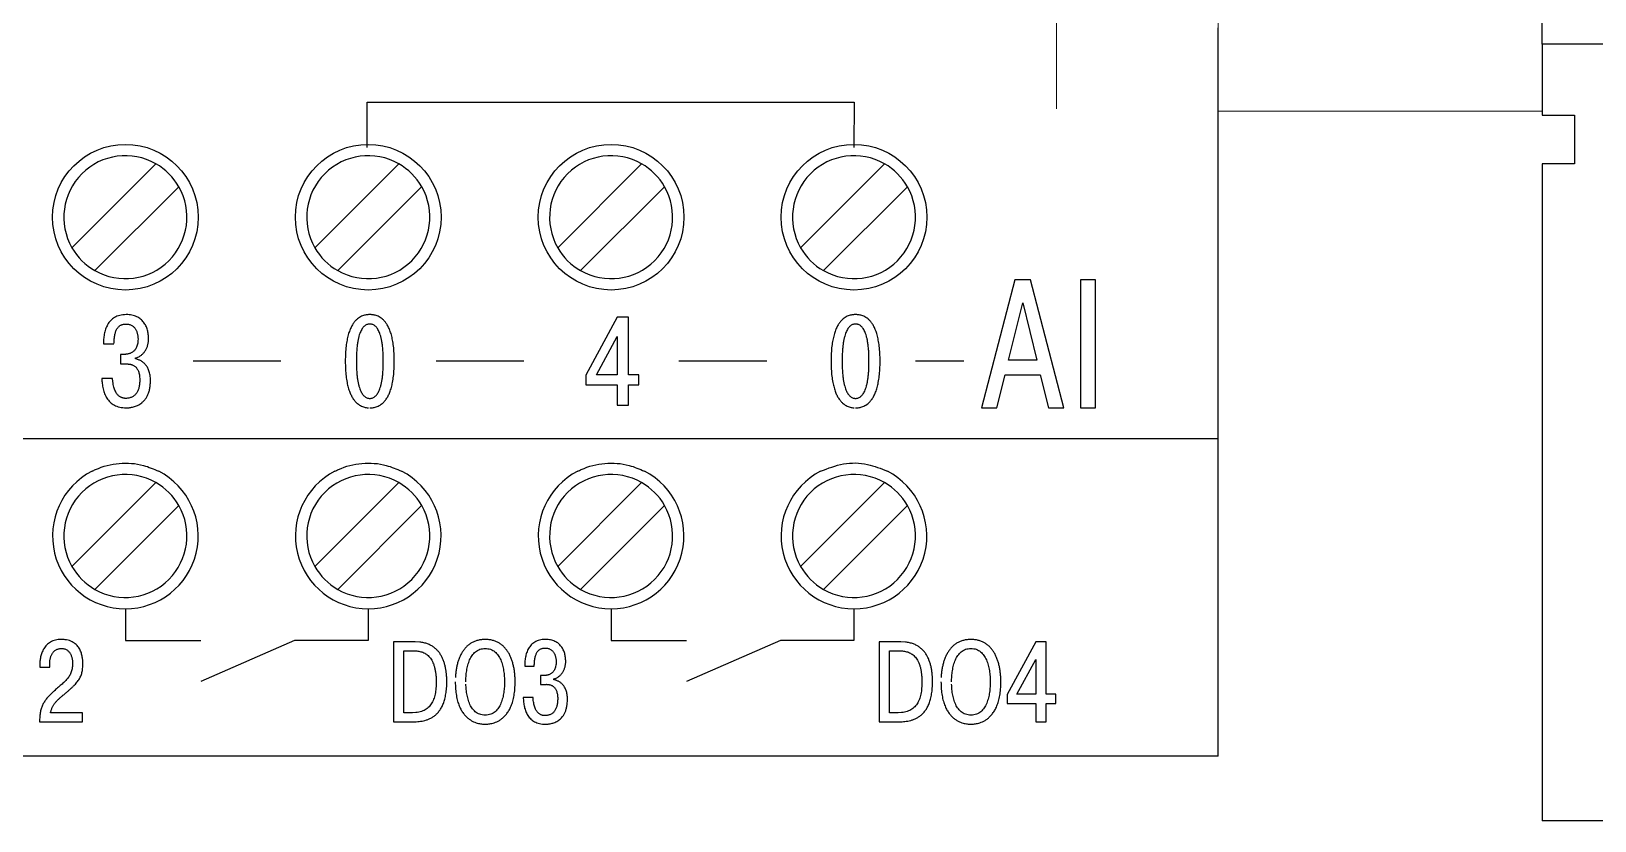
# Model space of a CAD drawing. Header units: millimetres. Extents: x 3520 to 8864, y 403 to 1747.
# Drawn here: x 5614.07 to 5619.86, y 867.26 to 870.19 of the extents above; entities that cross this region are included whole.
import ezdxf

# ---------------------------------------------------------------- set-up
doc = ezdxf.new("R2010")
doc.units = ezdxf.units.MM
doc.layers.add('main', color=5, linetype='Continuous', lineweight=50)
doc.layers.add('Стерка', color=7, linetype='Continuous', lineweight=15)

msp = doc.modelspace()

# ---------------------------------------------------------------- linework, layer by layer
for p, q in [((5618.4679, 867.5036, 1518.358), (5618.4679, 870.2036, 1518.358)), ((5615.3143, 869.7596, 1518.358), (5615.3144, 869.9276, 1518.358)), ((5615.3144, 869.9276, 1518.358), (5617.1183, 869.9276, 1518.358)), ((5617.1183, 869.9276, 1518.358), (5617.1179, 869.7596, 1518.358)), ((5614.531, 869.6995, 1518.358), (5614.2199, 869.3884, 1518.358)), ((5615.431, 869.6995, 1518.358), (5615.1199, 869.3884, 1518.358)), ((5616.331, 869.6995, 1518.358), (5616.0199, 869.3884, 1518.358)), ((5617.231, 869.6995, 1518.358), (5616.9199, 869.3884, 1518.358)), ((5614.3048, 869.3036, 1518.358), (5614.6158, 869.6147, 1518.358)), ((5615.2048, 869.3036, 1518.358), (5615.5158, 869.6147, 1518.358)), ((5616.1048, 869.3036, 1518.358), (5616.4158, 869.6147, 1518.358)), ((5617.0048, 869.3036, 1518.358), (5617.3158, 869.6147, 1518.358)), ((5617.7141, 869.269, 1518.358), (5617.5902, 868.7948, 1518.358)), ((5617.772, 869.269, 1518.358), (5617.7141, 869.269, 1518.358)), ((5617.8957, 868.7948, 1518.358), (5617.772, 869.269, 1518.358)), ((5618.0127, 869.269, 1518.358), (5617.9579, 869.269, 1518.358)), ((5617.9579, 869.269, 1518.358), (5617.9579, 868.7948, 1518.358)), ((5618.0127, 868.7948, 1518.358), (5618.0127, 869.269, 1518.358)), ((5617.6907, 868.9709, 1518.358), (5617.743, 869.1836, 1518.358)), ((5617.743, 869.1836, 1518.358), (5617.7954, 868.9709, 1518.358)), ((5616.2405, 869.1306, 1518.358), (5616.1236, 868.9163, 1518.358)), ((5616.2819, 869.1306, 1518.358), (5616.2405, 869.1306, 1518.358)), ((5616.2819, 868.9168, 1518.358), (5616.2819, 869.1306, 1518.358)), ((5614.3367, 869.0401, 1518.358), (5614.3366, 869.0314, 1518.358)), ((5614.3366, 869.0314, 1518.358), (5614.3757, 869.0314, 1518.358)), ((5616.1632, 868.9168, 1518.358), (5616.2405, 869.0593, 1518.358)), ((5616.2405, 869.0593, 1518.358), (5616.2405, 868.9168, 1518.358)), ((5614.4004, 868.9927, 1518.358), (5614.4004, 868.9573, 1518.358)), ((5614.4102, 868.9927, 1518.358), (5614.4004, 868.9927, 1518.358)), ((5614.4004, 868.9573, 1518.358), (5614.4237, 868.9573, 1518.358)), ((5614.4128, 868.9928, 1518.358), (5614.4102, 868.9927, 1518.358)), ((5614.4558, 868.976, 1518.358), (5614.4558, 868.9797, 1518.358)), ((5614.4602, 868.975, 1518.358), (5614.4558, 868.976, 1518.358)), ((5614.6693, 868.9694, 1518.358), (5614.9944, 868.9694, 1518.358)), ((5615.5693, 868.9694, 1518.358), (5615.8944, 868.9694, 1518.358)), ((5616.4693, 868.9694, 1518.358), (5616.7944, 868.9694, 1518.358)), ((5617.3453, 868.9694, 1518.358), (5617.5253, 868.9694, 1518.358)), ((5617.7954, 868.9709, 1518.358), (5617.6907, 868.9709, 1518.358)), ((5614.3706, 868.9038, 1518.358), (5614.3306, 868.9038, 1518.358)), ((5614.3716, 868.8918, 1518.358), (5614.3706, 868.9038, 1518.358)), ((5616.1236, 868.9163, 1518.358), (5616.1236, 868.8796, 1518.358)), ((5616.2405, 868.9168, 1518.358), (5616.1632, 868.9168, 1518.358)), ((5616.321, 868.9168, 1518.358), (5616.2819, 868.9168, 1518.358)), ((5616.321, 868.8796, 1518.358), (5616.321, 868.9168, 1518.358)), ((5617.6475, 868.7948, 1518.358), (5617.6783, 868.9174, 1518.358)), ((5617.6783, 868.9174, 1518.358), (5617.8077, 868.9174, 1518.358)), ((5617.8077, 868.9174, 1518.358), (5617.8385, 868.7948, 1518.358)), ((5616.1236, 868.8796, 1518.358), (5616.2405, 868.8796, 1518.358)), ((5616.2405, 868.8796, 1518.358), (5616.2405, 868.8046, 1518.358)), ((5616.2819, 868.8796, 1518.358), (5616.321, 868.8796, 1518.358)), ((5616.2819, 868.8046, 1518.358), (5616.2819, 868.8796, 1518.358)), ((5616.2405, 868.8046, 1518.358), (5616.2819, 868.8046, 1518.358)), ((5617.5902, 868.7948, 1518.358), (5617.6475, 868.7948, 1518.358)), ((5617.8385, 868.7948, 1518.358), (5617.8957, 868.7948, 1518.358)), ((5617.9579, 868.7948, 1518.358), (5618.0127, 868.7948, 1518.358)), ((5618.4679, 868.6796, 1518.358), (5607.9679, 868.6796, 1518.358)), ((5614.531, 868.5175, 1518.358), (5614.2199, 868.2064, 1518.358)), ((5615.431, 868.5175, 1518.358), (5615.1199, 868.2064, 1518.358)), ((5616.331, 868.5175, 1518.358), (5616.0199, 868.2064, 1518.358)), ((5617.231, 868.5175, 1518.358), (5616.9199, 868.2064, 1518.358)), ((5614.3048, 868.1216, 1518.358), (5614.6158, 868.4327, 1518.358)), ((5615.2048, 868.1216, 1518.358), (5615.5158, 868.4327, 1518.358)), ((5616.1048, 868.1216, 1518.358), (5616.4158, 868.4327, 1518.358)), ((5617.0048, 868.1216, 1518.358), (5617.3158, 868.4327, 1518.358)), ((5614.4179, 868.0472, 1518.358), (5614.4179, 867.9322, 1518.358)), ((5615.3179, 868.0472, 1518.358), (5615.3179, 867.9322, 1518.358)), ((5616.2179, 868.0472, 1518.358), (5616.2179, 867.9322, 1518.358)), ((5617.1179, 868.0472, 1518.358), (5617.1179, 867.9322, 1518.358)), ((5614.4179, 867.9322, 1518.358), (5614.6972, 867.9322, 1518.358)), ((5615.0452, 867.9322, 1518.358), (5614.6972, 867.7799, 1518.358)), ((5615.3179, 867.9322, 1518.358), (5615.0452, 867.9322, 1518.358)), ((5615.4117, 867.9269, 1518.358), (5615.4117, 867.6306, 1518.358)), ((5615.4917, 867.9269, 1518.358), (5615.4117, 867.9269, 1518.358)), ((5615.5088, 867.926, 1518.358), (5615.4917, 867.9269, 1518.358)), ((5616.2179, 867.9322, 1518.358), (5616.4972, 867.9322, 1518.358)), ((5616.8452, 867.9322, 1518.358), (5616.4972, 867.7799, 1518.358)), ((5617.1179, 867.9322, 1518.358), (5616.8452, 867.9322, 1518.358)), ((5617.2917, 867.9269, 1518.358), (5617.2117, 867.9269, 1518.358)), ((5617.2117, 867.9269, 1518.358), (5617.2117, 867.6306, 1518.358)), ((5617.3088, 867.926, 1518.358), (5617.2917, 867.9269, 1518.358)), ((5617.7921, 867.9269, 1518.358), (5617.6858, 867.7322, 1518.358)), ((5617.8298, 867.9269, 1518.358), (5617.7921, 867.9269, 1518.358)), ((5617.8298, 867.7326, 1518.358), (5617.8298, 867.9269, 1518.358)), ((5614.1008, 867.8482, 1518.358), (5614.1006, 867.8414, 1518.358)), ((5614.1375, 867.8325, 1518.358), (5614.1375, 867.8452, 1518.358)), ((5615.4494, 867.664, 1518.358), (5615.4494, 867.8935, 1518.358)), ((5615.4494, 867.8935, 1518.358), (5615.4905, 867.8935, 1518.358)), ((5615.8978, 867.8447, 1518.358), (5615.8977, 867.8367, 1518.358)), ((5617.2494, 867.664, 1518.358), (5617.2494, 867.8935, 1518.358)), ((5617.2494, 867.8935, 1518.358), (5617.2905, 867.8935, 1518.358)), ((5617.7218, 867.7326, 1518.358), (5617.7921, 867.8621, 1518.358)), ((5617.7921, 867.8621, 1518.358), (5617.7921, 867.7326, 1518.358)), ((5614.1006, 867.8414, 1518.358), (5614.1006, 867.8325, 1518.358)), ((5614.1006, 867.8325, 1518.358), (5614.1375, 867.8325, 1518.358)), ((5615.8977, 867.8367, 1518.358), (5615.9332, 867.8367, 1518.358)), ((5615.9557, 867.8016, 1518.358), (5615.9557, 867.7694, 1518.358)), ((5615.9646, 867.8016, 1518.358), (5615.9557, 867.8016, 1518.358)), ((5615.9669, 867.8016, 1518.358), (5615.9646, 867.8016, 1518.358)), ((5616.006, 867.7863, 1518.358), (5616.006, 867.7897, 1518.358)), ((5616.01, 867.7855, 1518.358), (5616.006, 867.7863, 1518.358)), ((5615.9557, 867.7694, 1518.358), (5615.9768, 867.7694, 1518.358)), ((5617.6858, 867.7322, 1518.358), (5617.6858, 867.6987, 1518.358)), ((5617.7921, 867.7326, 1518.358), (5617.7218, 867.7326, 1518.358)), ((5617.8653, 867.7326, 1518.358), (5617.8298, 867.7326, 1518.358)), ((5617.8653, 867.6987, 1518.358), (5617.8653, 867.7326, 1518.358)), ((5615.9286, 867.7207, 1518.358), (5615.8922, 867.7207, 1518.358)), ((5615.9295, 867.7099, 1518.358), (5615.9286, 867.7207, 1518.358)), ((5617.6858, 867.6987, 1518.358), (5617.7921, 867.6987, 1518.358)), ((5617.7921, 867.6987, 1518.358), (5617.7921, 867.6306, 1518.358)), ((5617.8298, 867.6987, 1518.358), (5617.8653, 867.6987, 1518.358)), ((5617.8298, 867.6306, 1518.358), (5617.8298, 867.6987, 1518.358)), ((5614.1001, 867.6408, 1518.358), (5614.0998, 867.6306, 1518.358)), ((5614.0998, 867.6306, 1518.358), (5614.2594, 867.6306, 1518.358)), ((5614.2594, 867.664, 1518.358), (5614.1404, 867.664, 1518.358)), ((5614.2594, 867.6306, 1518.358), (5614.2594, 867.664, 1518.358)), ((5615.4117, 867.6306, 1518.358), (5615.4807, 867.6306, 1518.358)), ((5615.4816, 867.664, 1518.358), (5615.4494, 867.664, 1518.358)), ((5615.494, 867.6646, 1518.358), (5615.4816, 867.664, 1518.358)), ((5617.2117, 867.6306, 1518.358), (5617.2807, 867.6306, 1518.358)), ((5617.2816, 867.664, 1518.358), (5617.2494, 867.664, 1518.358)), ((5617.294, 867.6646, 1518.358), (5617.2816, 867.664, 1518.358)), ((5617.7921, 867.6306, 1518.358), (5617.8298, 867.6306, 1518.358)), ((5618.4679, 867.5036, 1518.358), (5605.8679, 867.5036, 1518.358))]:
    msp.add_line(p, q)
for centre in [(5614.4179, 869.5016, 1518.358), (5615.3179, 869.5016, 1518.358), (5616.2179, 869.5016, 1518.358), (5617.1179, 869.5016, 1518.358)]:
    msp.add_circle(centre, 0.27)
for centre, radius, start, end in [((5614.4179, 869.5016, 1518.358), 0.228, 60.25752, 209.74248), ((5614.4179, 869.5016, 1518.358), 0.228, 29.74248, 60.25752), ((5615.3179, 869.5016, 1518.358), 0.228, 60.25752, 209.74248), ((5615.3179, 869.5016, 1518.358), 0.228, 29.74248, 60.25752), ((5616.2179, 869.5016, 1518.358), 0.228, 60.25752, 209.74248), ((5616.2179, 869.5016, 1518.358), 0.228, 29.74248, 60.25752), ((5617.1179, 869.5016, 1518.358), 0.228, 60.25752, 209.74248), ((5617.1179, 869.5016, 1518.358), 0.228, 29.74248, 60.25752), ((5614.4179, 869.5016, 1518.358), 0.228, 240.25752, 29.74248), ((5615.3179, 869.5016, 1518.358), 0.228, 240.25752, 29.74248), ((5616.2179, 869.5016, 1518.358), 0.228, 240.25752, 29.74248), ((5617.1179, 869.5016, 1518.358), 0.228, 240.25752, 29.74248), ((5614.4179, 869.5016, 1518.358), 0.228, 209.74248, 240.25752), ((5615.3179, 869.5016, 1518.358), 0.228, 209.74248, 240.25752), ((5616.2179, 869.5016, 1518.358), 0.228, 209.74248, 240.25752), ((5617.1179, 869.5016, 1518.358), 0.228, 209.74248, 240.25752), ((5614.4179, 868.3196, 1518.358), 0.27, 117.26604, 62.73396), ((5614.4179, 868.3196, 1518.358), 0.228, 60.25752, 209.74248), ((5615.3179, 868.3196, 1518.358), 0.27, 117.26604, 62.73396), ((5615.3179, 868.3196, 1518.358), 0.228, 60.25752, 209.74248), ((5616.2179, 868.3196, 1518.358), 0.27, 117.26604, 62.73396), ((5616.2179, 868.3196, 1518.358), 0.228, 60.25752, 209.74248), ((5617.1179, 868.3196, 1518.358), 0.27, 117.26604, 62.73396), ((5617.1179, 868.3196, 1518.358), 0.228, 60.25752, 209.74248), ((5614.4179, 868.3196, 1518.358), 0.228, 29.74248, 60.25752), ((5615.3179, 868.3196, 1518.358), 0.228, 29.74248, 60.25752), ((5616.2179, 868.3196, 1518.358), 0.228, 29.74248, 60.25752), ((5617.1179, 868.3196, 1518.358), 0.228, 29.74248, 60.25752), ((5614.4179, 868.3196, 1518.358), 0.228, 240.25752, 29.74248), ((5615.3179, 868.3196, 1518.358), 0.228, 240.25752, 29.74248), ((5616.2179, 868.3196, 1518.358), 0.228, 240.25752, 29.74248), ((5617.1179, 868.3196, 1518.358), 0.228, 240.25752, 29.74248), ((5614.4179, 868.3196, 1518.358), 0.228, 209.74248, 240.25752), ((5615.3179, 868.3196, 1518.358), 0.228, 209.74248, 240.25752), ((5616.2179, 868.3196, 1518.358), 0.228, 209.74248, 240.25752), ((5617.1179, 868.3196, 1518.358), 0.228, 209.74248, 240.25752)]:
    msp.add_arc(centre, radius, start, end)
for points in [[(5614.4558, 868.9797, 1518.358), (5614.4618, 868.9817, 1518.358), (5614.4673, 868.9842, 1518.358), (5614.4724, 868.9871, 1518.358), (5614.4771, 868.9904, 1518.358), (5614.4814, 868.9942, 1518.358), (5614.4854, 868.9982, 1518.358), (5614.4889, 869.0026, 1518.358), (5614.4921, 869.0073, 1518.358), (5614.4948, 869.0122, 1518.358), (5614.4972, 869.0174, 1518.358), (5614.4993, 869.0227, 1518.358), (5614.5009, 869.0282, 1518.358), (5614.5022, 869.0338, 1518.358), (5614.5031, 869.0394, 1518.358), (5614.5036, 869.0452, 1518.358), (5614.5038, 869.0509, 1518.358), (5614.5036, 869.0591, 1518.358), (5614.5028, 869.0672, 1518.358), (5614.5015, 869.0753, 1518.358), (5614.4996, 869.0832, 1518.358), (5614.4971, 869.0909, 1518.358), (5614.4939, 869.0983, 1518.358), (5614.4901, 869.1053, 1518.358), (5614.4856, 869.1119, 1518.358), (5614.4804, 869.118, 1518.358), (5614.4744, 869.1235, 1518.358), (5614.4676, 869.1283, 1518.358), (5614.46, 869.1325, 1518.358), (5614.4516, 869.1358, 1518.358), (5614.4423, 869.1383, 1518.358), (5614.4321, 869.1398, 1518.358), (5614.4209, 869.1403, 1518.358), (5614.4083, 869.1396, 1518.358), (5614.397, 869.1375, 1518.358), (5614.3868, 869.1342, 1518.358), (5614.3778, 869.1297, 1518.358), (5614.3699, 869.1243, 1518.358), (5614.363, 869.1179, 1518.358), (5614.3571, 869.1108, 1518.358), (5614.3521, 869.103, 1518.358), (5614.3479, 869.0947, 1518.358), (5614.3444, 869.0859, 1518.358), (5614.3417, 869.0769, 1518.358), (5614.3397, 869.0677, 1518.358), (5614.3382, 869.0584, 1518.358), (5614.3372, 869.0492, 1518.358), (5614.3367, 869.0401, 1518.358)], [(5615.3237, 868.7947, 1518.358), (5615.3284, 868.7948, 1518.358), (5615.334, 868.7953, 1518.358), (5615.3404, 868.7963, 1518.358), (5615.3473, 868.7981, 1518.358), (5615.3547, 868.801, 1518.358), (5615.3623, 868.8051, 1518.358), (5615.3699, 868.8107, 1518.358), (5615.3775, 868.8181, 1518.358), (5615.3848, 868.8274, 1518.358), (5615.3917, 868.839, 1518.358), (5615.398, 868.853, 1518.358), (5615.4035, 868.8696, 1518.358), (5615.408, 868.8892, 1518.358), (5615.4115, 868.9119, 1518.358), (5615.4137, 868.9379, 1518.358), (5615.4145, 868.9676, 1518.358), (5615.4137, 868.9972, 1518.358), (5615.4115, 869.0233, 1518.358), (5615.408, 869.046, 1518.358), (5615.4035, 869.0655, 1518.358), (5615.398, 869.0822, 1518.358), (5615.3917, 869.0961, 1518.358), (5615.3848, 869.1077, 1518.358), (5615.3775, 869.117, 1518.358), (5615.3699, 869.1244, 1518.358), (5615.3623, 869.13, 1518.358), (5615.3547, 869.1342, 1518.358), (5615.3473, 869.137, 1518.358), (5615.3404, 869.1388, 1518.358), (5615.334, 869.1398, 1518.358), (5615.3284, 869.1403, 1518.358), (5615.3237, 869.1403, 1518.358), (5615.319, 869.1403, 1518.358), (5615.3134, 869.1398, 1518.358), (5615.307, 869.1388, 1518.358), (5615.3001, 869.137, 1518.358), (5615.2928, 869.1342, 1518.358), (5615.2852, 869.13, 1518.358), (5615.2775, 869.1244, 1518.358), (5615.2699, 869.117, 1518.358), (5615.2626, 869.1077, 1518.358), (5615.2557, 869.0961, 1518.358), (5615.2495, 869.0822, 1518.358), (5615.2439, 869.0655, 1518.358), (5615.2394, 869.046, 1518.358), (5615.2359, 869.0233, 1518.358), (5615.2337, 868.9972, 1518.358), (5615.2329, 868.9676, 1518.358), (5615.2337, 868.9379, 1518.358), (5615.2359, 868.9119, 1518.358), (5615.2394, 868.8892, 1518.358), (5615.2439, 868.8696, 1518.358), (5615.2495, 868.853, 1518.358), (5615.2557, 868.839, 1518.358), (5615.2626, 868.8274, 1518.358), (5615.2699, 868.8181, 1518.358), (5615.2775, 868.8107, 1518.358), (5615.2852, 868.8051, 1518.358), (5615.2928, 868.801, 1518.358), (5615.3001, 868.7981, 1518.358), (5615.307, 868.7963, 1518.358), (5615.3134, 868.7953, 1518.358), (5615.319, 868.7948, 1518.358)], [(5617.1237, 868.7947, 1518.358), (5617.1284, 868.7948, 1518.358), (5617.134, 868.7953, 1518.358), (5617.1404, 868.7963, 1518.358), (5617.1473, 868.7981, 1518.358), (5617.1547, 868.801, 1518.358), (5617.1623, 868.8051, 1518.358), (5617.1699, 868.8107, 1518.358), (5617.1775, 868.8181, 1518.358), (5617.1848, 868.8274, 1518.358), (5617.1917, 868.839, 1518.358), (5617.198, 868.853, 1518.358), (5617.2035, 868.8696, 1518.358), (5617.208, 868.8892, 1518.358), (5617.2115, 868.9119, 1518.358), (5617.2137, 868.9379, 1518.358), (5617.2145, 868.9676, 1518.358), (5617.2137, 868.9972, 1518.358), (5617.2115, 869.0233, 1518.358), (5617.208, 869.046, 1518.358), (5617.2035, 869.0655, 1518.358), (5617.198, 869.0822, 1518.358), (5617.1917, 869.0961, 1518.358), (5617.1848, 869.1077, 1518.358), (5617.1775, 869.117, 1518.358), (5617.1699, 869.1244, 1518.358), (5617.1623, 869.13, 1518.358), (5617.1547, 869.1342, 1518.358), (5617.1473, 869.137, 1518.358), (5617.1404, 869.1388, 1518.358), (5617.134, 869.1398, 1518.358), (5617.1284, 869.1403, 1518.358), (5617.1237, 869.1403, 1518.358), (5617.119, 869.1403, 1518.358), (5617.1134, 869.1398, 1518.358), (5617.107, 869.1388, 1518.358), (5617.1001, 869.137, 1518.358), (5617.0928, 869.1342, 1518.358), (5617.0852, 869.13, 1518.358), (5617.0775, 869.1244, 1518.358), (5617.0699, 869.117, 1518.358), (5617.0626, 869.1077, 1518.358), (5617.0557, 869.0961, 1518.358), (5617.0495, 869.0822, 1518.358), (5617.0439, 869.0655, 1518.358), (5617.0394, 869.046, 1518.358), (5617.0359, 869.0233, 1518.358), (5617.0337, 868.9972, 1518.358), (5617.0329, 868.9676, 1518.358), (5617.0337, 868.9379, 1518.358), (5617.0359, 868.9119, 1518.358), (5617.0394, 868.8892, 1518.358), (5617.0439, 868.8696, 1518.358), (5617.0495, 868.853, 1518.358), (5617.0557, 868.839, 1518.358), (5617.0626, 868.8274, 1518.358), (5617.0699, 868.8181, 1518.358), (5617.0775, 868.8107, 1518.358), (5617.0852, 868.8051, 1518.358), (5617.0928, 868.801, 1518.358), (5617.1001, 868.7981, 1518.358), (5617.107, 868.7963, 1518.358), (5617.1134, 868.7953, 1518.358), (5617.119, 868.7948, 1518.358)], [(5614.3757, 869.0314, 1518.358), (5614.376, 869.0414, 1518.358), (5614.3767, 869.0506, 1518.358), (5614.3777, 869.059, 1518.358), (5614.3791, 869.0665, 1518.358), (5614.3808, 869.0733, 1518.358), (5614.3828, 869.0794, 1518.358), (5614.3852, 869.0847, 1518.358), (5614.3879, 869.0894, 1518.358), (5614.391, 869.0934, 1518.358), (5614.3943, 869.0967, 1518.358), (5614.3979, 869.0995, 1518.358), (5614.4018, 869.1017, 1518.358), (5614.4059, 869.1034, 1518.358), (5614.4104, 869.1045, 1518.358), (5614.4151, 869.1052, 1518.358), (5614.42, 869.1054, 1518.358), (5614.4263, 869.1051, 1518.358), (5614.4319, 869.104, 1518.358), (5614.4371, 869.1023, 1518.358), (5614.4417, 869.1, 1518.358), (5614.4459, 869.0972, 1518.358), (5614.4495, 869.094, 1518.358), (5614.4527, 869.0903, 1518.358), (5614.4554, 869.0863, 1518.358), (5614.4578, 869.0821, 1518.358), (5614.4598, 869.0776, 1518.358), (5614.4614, 869.0729, 1518.358), (5614.4626, 869.0681, 1518.358), (5614.4636, 869.0633, 1518.358), (5614.4642, 869.0585, 1518.358), (5614.4646, 869.0537, 1518.358), (5614.4647, 869.0491, 1518.358), (5614.4642, 869.0392, 1518.358), (5614.4628, 869.0306, 1518.358), (5614.4607, 869.0231, 1518.358), (5614.4579, 869.0167, 1518.358), (5614.4545, 869.0113, 1518.358), (5614.4507, 869.0067, 1518.358), (5614.4465, 869.003, 1518.358), (5614.442, 868.9999, 1518.358), (5614.4374, 868.9976, 1518.358), (5614.4328, 868.9958, 1518.358), (5614.4282, 868.9946, 1518.358), (5614.4238, 868.9937, 1518.358), (5614.4198, 868.9931, 1518.358), (5614.416, 868.9929, 1518.358), (5614.4128, 868.9928, 1518.358)], [(5615.3237, 868.8297, 1518.358), (5615.3192, 868.8301, 1518.358), (5615.3148, 868.8311, 1518.358), (5615.3103, 868.8329, 1518.358), (5615.3059, 868.8356, 1518.358), (5615.3016, 868.8393, 1518.358), (5615.2975, 868.844, 1518.358), (5615.2936, 868.8499, 1518.358), (5615.2899, 868.8569, 1518.358), (5615.2865, 868.8653, 1518.358), (5615.2834, 868.8751, 1518.358), (5615.2807, 868.8863, 1518.358), (5615.2783, 868.8991, 1518.358), (5615.2765, 868.9135, 1518.358), (5615.2751, 868.9297, 1518.358), (5615.2742, 868.9477, 1518.358), (5615.2739, 868.9676, 1518.358), (5615.2742, 868.9875, 1518.358), (5615.2751, 869.0055, 1518.358), (5615.2765, 869.0216, 1518.358), (5615.2783, 869.0361, 1518.358), (5615.2807, 869.0489, 1518.358), (5615.2834, 869.0601, 1518.358), (5615.2865, 869.0699, 1518.358), (5615.2899, 869.0782, 1518.358), (5615.2936, 869.0853, 1518.358), (5615.2975, 869.0912, 1518.358), (5615.3016, 869.0959, 1518.358), (5615.3059, 869.0995, 1518.358), (5615.3103, 869.1022, 1518.358), (5615.3148, 869.1041, 1518.358), (5615.3192, 869.1051, 1518.358), (5615.3237, 869.1054, 1518.358), (5615.3282, 869.1051, 1518.358), (5615.3327, 869.1041, 1518.358), (5615.3371, 869.1022, 1518.358), (5615.3415, 869.0995, 1518.358), (5615.3458, 869.0959, 1518.358), (5615.3499, 869.0912, 1518.358), (5615.3539, 869.0853, 1518.358), (5615.3575, 869.0782, 1518.358), (5615.3609, 869.0699, 1518.358), (5615.364, 869.0601, 1518.358), (5615.3668, 869.0489, 1518.358), (5615.3691, 869.0361, 1518.358), (5615.371, 869.0216, 1518.358), (5615.3724, 869.0055, 1518.358), (5615.3732, 868.9875, 1518.358), (5615.3735, 868.9676, 1518.358), (5615.3732, 868.9477, 1518.358), (5615.3724, 868.9297, 1518.358), (5615.371, 868.9135, 1518.358), (5615.3691, 868.8991, 1518.358), (5615.3668, 868.8863, 1518.358), (5615.364, 868.8751, 1518.358), (5615.3609, 868.8653, 1518.358), (5615.3575, 868.8569, 1518.358), (5615.3539, 868.8499, 1518.358), (5615.3499, 868.844, 1518.358), (5615.3458, 868.8393, 1518.358), (5615.3415, 868.8356, 1518.358), (5615.3371, 868.8329, 1518.358), (5615.3327, 868.8311, 1518.358), (5615.3282, 868.8301, 1518.358), (5615.3237, 868.8297, 1518.358)], [(5617.1237, 868.8297, 1518.358), (5617.1192, 868.8301, 1518.358), (5617.1148, 868.8311, 1518.358), (5617.1103, 868.8329, 1518.358), (5617.1059, 868.8356, 1518.358), (5617.1016, 868.8393, 1518.358), (5617.0975, 868.844, 1518.358), (5617.0936, 868.8499, 1518.358), (5617.0899, 868.8569, 1518.358), (5617.0865, 868.8653, 1518.358), (5617.0834, 868.8751, 1518.358), (5617.0807, 868.8863, 1518.358), (5617.0783, 868.8991, 1518.358), (5617.0765, 868.9135, 1518.358), (5617.0751, 868.9297, 1518.358), (5617.0742, 868.9477, 1518.358), (5617.0739, 868.9676, 1518.358), (5617.0742, 868.9875, 1518.358), (5617.0751, 869.0055, 1518.358), (5617.0765, 869.0216, 1518.358), (5617.0783, 869.0361, 1518.358), (5617.0807, 869.0489, 1518.358), (5617.0834, 869.0601, 1518.358), (5617.0865, 869.0699, 1518.358), (5617.0899, 869.0782, 1518.358), (5617.0936, 869.0853, 1518.358), (5617.0975, 869.0912, 1518.358), (5617.1016, 869.0959, 1518.358), (5617.1059, 869.0995, 1518.358), (5617.1103, 869.1022, 1518.358), (5617.1148, 869.1041, 1518.358), (5617.1192, 869.1051, 1518.358), (5617.1237, 869.1054, 1518.358), (5617.1282, 869.1051, 1518.358), (5617.1327, 869.1041, 1518.358), (5617.1371, 869.1022, 1518.358), (5617.1415, 869.0995, 1518.358), (5617.1458, 869.0959, 1518.358), (5617.1499, 869.0912, 1518.358), (5617.1539, 869.0853, 1518.358), (5617.1575, 869.0782, 1518.358), (5617.1609, 869.0699, 1518.358), (5617.164, 869.0601, 1518.358), (5617.1668, 869.0489, 1518.358), (5617.1691, 869.0361, 1518.358), (5617.171, 869.0216, 1518.358), (5617.1724, 869.0055, 1518.358), (5617.1732, 868.9875, 1518.358), (5617.1735, 868.9676, 1518.358), (5617.1732, 868.9477, 1518.358), (5617.1724, 868.9297, 1518.358), (5617.171, 868.9135, 1518.358), (5617.1691, 868.8991, 1518.358), (5617.1668, 868.8863, 1518.358), (5617.164, 868.8751, 1518.358), (5617.1609, 868.8653, 1518.358), (5617.1575, 868.8569, 1518.358), (5617.1539, 868.8499, 1518.358), (5617.1499, 868.844, 1518.358), (5617.1458, 868.8393, 1518.358), (5617.1415, 868.8356, 1518.358), (5617.1371, 868.8329, 1518.358), (5617.1327, 868.8311, 1518.358), (5617.1282, 868.8301, 1518.358), (5617.1237, 868.8297, 1518.358)], [(5614.3306, 868.9038, 1518.358), (5614.331, 868.8941, 1518.358), (5614.3319, 868.8844, 1518.358), (5614.3333, 868.8747, 1518.358), (5614.3353, 868.8651, 1518.358), (5614.3378, 868.8558, 1518.358), (5614.341, 868.8468, 1518.358), (5614.3449, 868.8382, 1518.358), (5614.3496, 868.83, 1518.358), (5614.3551, 868.8226, 1518.358), (5614.3615, 868.8157, 1518.358), (5614.3688, 868.8097, 1518.358), (5614.3771, 868.8046, 1518.358), (5614.3865, 868.8004, 1518.358), (5614.397, 868.7973, 1518.358), (5614.4086, 868.7954, 1518.358), (5614.4214, 868.7947, 1518.358), (5614.4246, 868.7948, 1518.358), (5614.4291, 868.795, 1518.358), (5614.4347, 868.7956, 1518.358), (5614.4411, 868.7966, 1518.358), (5614.4481, 868.7983, 1518.358), (5614.4556, 868.8007, 1518.358), (5614.4634, 868.8039, 1518.358), (5614.4711, 868.8082, 1518.358), (5614.4788, 868.8136, 1518.358), (5614.4861, 868.8204, 1518.358), (5614.4928, 868.8285, 1518.358), (5614.4987, 868.8382, 1518.358), (5614.5037, 868.8496, 1518.358), (5614.5075, 868.8629, 1518.358), (5614.5099, 868.8781, 1518.358), (5614.5108, 868.8954, 1518.358), (5614.5104, 868.9058, 1518.358), (5614.5094, 868.9153, 1518.358), (5614.5076, 868.9239, 1518.358), (5614.5053, 868.9318, 1518.358), (5614.5026, 868.9388, 1518.358), (5614.4993, 868.9452, 1518.358), (5614.4957, 868.9508, 1518.358), (5614.4917, 868.9558, 1518.358), (5614.4875, 868.9601, 1518.358), (5614.4831, 868.9639, 1518.358), (5614.4785, 868.9671, 1518.358), (5614.4739, 868.9697, 1518.358), (5614.4692, 868.9719, 1518.358), (5614.4646, 868.9737, 1518.358), (5614.4602, 868.975, 1518.358)], [(5614.4237, 868.9573, 1518.358), (5614.427, 868.9573, 1518.358), (5614.4306, 868.957, 1518.358), (5614.4343, 868.9566, 1518.358), (5614.4382, 868.9558, 1518.358), (5614.4422, 868.9546, 1518.358), (5614.4461, 868.953, 1518.358), (5614.45, 868.9509, 1518.358), (5614.4537, 868.9483, 1518.358), (5614.4573, 868.945, 1518.358), (5614.4606, 868.941, 1518.358), (5614.4636, 868.9362, 1518.358), (5614.4661, 868.9306, 1518.358), (5614.4683, 868.9241, 1518.358), (5614.4699, 868.9167, 1518.358), (5614.4708, 868.9082, 1518.358), (5614.4712, 868.8986, 1518.358), (5614.471, 868.8908, 1518.358), (5614.4704, 868.8834, 1518.358), (5614.4694, 868.8764, 1518.358), (5614.468, 868.8698, 1518.358), (5614.4662, 868.8637, 1518.358), (5614.4639, 868.858, 1518.358), (5614.4613, 868.8529, 1518.358), (5614.4582, 868.8481, 1518.358), (5614.4548, 868.844, 1518.358), (5614.4509, 868.8403, 1518.358), (5614.4466, 868.8371, 1518.358), (5614.4419, 868.8345, 1518.358), (5614.4369, 868.8324, 1518.358), (5614.4313, 868.8309, 1518.358), (5614.4254, 868.83, 1518.358), (5614.419, 868.8297, 1518.358), (5614.4163, 868.8298, 1518.358), (5614.4131, 868.8302, 1518.358), (5614.4097, 868.8308, 1518.358), (5614.4061, 868.8318, 1518.358), (5614.4024, 868.8333, 1518.358), (5614.3986, 868.8354, 1518.358), (5614.3948, 868.838, 1518.358), (5614.391, 868.8414, 1518.358), (5614.3874, 868.8456, 1518.358), (5614.3839, 868.8507, 1518.358), (5614.3807, 868.8567, 1518.358), (5614.3778, 868.8637, 1518.358), (5614.3753, 868.8719, 1518.358), (5614.3732, 868.8812, 1518.358), (5614.3716, 868.8918, 1518.358)], [(5614.1375, 867.8452, 1518.358), (5614.1376, 867.8505, 1518.358), (5614.1381, 867.8558, 1518.358), (5614.1389, 867.861, 1518.358), (5614.1399, 867.8661, 1518.358), (5614.1414, 867.8711, 1518.358), (5614.1431, 867.8758, 1518.358), (5614.1452, 867.8802, 1518.358), (5614.1476, 867.8844, 1518.358), (5614.1504, 867.8883, 1518.358), (5614.1535, 867.8918, 1518.358), (5614.157, 867.8948, 1518.358), (5614.1609, 867.8974, 1518.358), (5614.1651, 867.8995, 1518.358), (5614.1698, 867.9011, 1518.358), (5614.1748, 867.902, 1518.358), (5614.1802, 867.9023, 1518.358), (5614.187, 867.9019, 1518.358), (5614.193, 867.9005, 1518.358), (5614.1983, 867.8984, 1518.358), (5614.2029, 867.8956, 1518.358), (5614.2069, 867.8923, 1518.358), (5614.2103, 867.8884, 1518.358), (5614.2131, 867.8842, 1518.358), (5614.2155, 867.8797, 1518.358), (5614.2174, 867.875, 1518.358), (5614.2189, 867.8703, 1518.358), (5614.2201, 867.8655, 1518.358), (5614.221, 867.8609, 1518.358), (5614.2216, 867.8565, 1518.358), (5614.2219, 867.8524, 1518.358), (5614.2221, 867.8488, 1518.358), (5614.2221, 867.8456, 1518.358), (5614.2218, 867.836, 1518.358), (5614.2206, 867.8272, 1518.358), (5614.2188, 867.8192, 1518.358), (5614.2162, 867.8118, 1518.358), (5614.2131, 867.805, 1518.358), (5614.2093, 867.7986, 1518.358), (5614.205, 867.7926, 1518.358), (5614.2002, 867.7868, 1518.358), (5614.195, 867.7813, 1518.358), (5614.1893, 867.7759, 1518.358), (5614.1832, 867.7704, 1518.358), (5614.1768, 867.7649, 1518.358), (5614.1701, 867.7591, 1518.358), (5614.1631, 867.7531, 1518.358), (5614.1559, 867.7467, 1518.358), (5614.1485, 867.7398, 1518.358), (5614.1426, 867.734, 1518.358), (5614.1371, 867.7284, 1518.358), (5614.1319, 867.7229, 1518.358), (5614.1272, 867.7175, 1518.358), (5614.1228, 867.712, 1518.358), (5614.1189, 867.7064, 1518.358), (5614.1153, 867.7007, 1518.358), (5614.1121, 867.6947, 1518.358), (5614.1093, 867.6884, 1518.358), (5614.1068, 867.6818, 1518.358), (5614.1047, 867.6747, 1518.358), (5614.103, 867.6672, 1518.358), (5614.1017, 867.659, 1518.358), (5614.1007, 867.6503, 1518.358), (5614.1001, 867.6408, 1518.358)], [(5614.1404, 867.664, 1518.358), (5614.1416, 867.6692, 1518.358), (5614.1431, 867.6742, 1518.358), (5614.1449, 867.679, 1518.358), (5614.1469, 867.6835, 1518.358), (5614.1492, 867.6879, 1518.358), (5614.1517, 867.6922, 1518.358), (5614.1544, 867.6963, 1518.358), (5614.1573, 867.7002, 1518.358), (5614.1605, 867.704, 1518.358), (5614.1638, 867.7078, 1518.358), (5614.1672, 867.7114, 1518.358), (5614.1709, 867.715, 1518.358), (5614.1746, 867.7185, 1518.358), (5614.1785, 867.7219, 1518.358), (5614.1825, 867.7254, 1518.358), (5614.1866, 867.7288, 1518.358), (5614.197, 867.7376, 1518.358), (5614.2065, 867.7457, 1518.358), (5614.2151, 867.7533, 1518.358), (5614.2227, 867.7604, 1518.358), (5614.2296, 867.7673, 1518.358), (5614.2356, 867.7738, 1518.358), (5614.2408, 867.7802, 1518.358), (5614.2453, 867.7865, 1518.358), (5614.2492, 867.7928, 1518.358), (5614.2524, 867.7993, 1518.358), (5614.2549, 867.806, 1518.358), (5614.2569, 867.813, 1518.358), (5614.2585, 867.8204, 1518.358), (5614.2595, 867.8283, 1518.358), (5614.2601, 867.8368, 1518.358), (5614.2602, 867.846, 1518.358), (5614.2602, 867.8508, 1518.358), (5614.2599, 867.8565, 1518.358), (5614.2593, 867.8628, 1518.358), (5614.2583, 867.8697, 1518.358), (5614.2568, 867.877, 1518.358), (5614.2548, 867.8845, 1518.358), (5614.252, 867.8921, 1518.358), (5614.2485, 867.8995, 1518.358), (5614.2441, 867.9067, 1518.358), (5614.2388, 867.9134, 1518.358), (5614.2324, 867.9196, 1518.358), (5614.2249, 867.925, 1518.358), (5614.2161, 867.9295, 1518.358), (5614.206, 867.9329, 1518.358), (5614.1945, 867.935, 1518.358), (5614.1815, 867.9358, 1518.358), (5614.1694, 867.9351, 1518.358), (5614.1585, 867.9332, 1518.358), (5614.1487, 867.9301, 1518.358), (5614.1401, 867.9259, 1518.358), (5614.1326, 867.9209, 1518.358), (5614.126, 867.9151, 1518.358), (5614.1203, 867.9086, 1518.358), (5614.1155, 867.9016, 1518.358), (5614.1115, 867.8942, 1518.358), (5614.1083, 867.8865, 1518.358), (5614.1057, 867.8787, 1518.358), (5614.1037, 867.8708, 1518.358), (5614.1023, 867.863, 1518.358), (5614.1013, 867.8554, 1518.358), (5614.1008, 867.8482, 1518.358)], [(5615.4807, 867.6306, 1518.358), (5615.4907, 867.6307, 1518.358), (5615.5011, 867.6313, 1518.358), (5615.5118, 867.6325, 1518.358), (5615.5226, 867.6345, 1518.358), (5615.5334, 867.6374, 1518.358), (5615.544, 867.6414, 1518.358), (5615.5544, 867.6467, 1518.358), (5615.5642, 867.6535, 1518.358), (5615.5735, 867.6618, 1518.358), (5615.582, 867.672, 1518.358), (5615.5897, 867.6841, 1518.358), (5615.5962, 867.6983, 1518.358), (5615.6016, 867.7148, 1518.358), (5615.6056, 867.7337, 1518.358), (5615.6081, 867.7553, 1518.358), (5615.609, 867.7796, 1518.358), (5615.6087, 867.7927, 1518.358), (5615.6079, 867.8059, 1518.358), (5615.6063, 867.819, 1518.358), (5615.6041, 867.8319, 1518.358), (5615.601, 867.8445, 1518.358), (5615.597, 867.8567, 1518.358), (5615.5921, 867.8684, 1518.358), (5615.5861, 867.8793, 1518.358), (5615.579, 867.8894, 1518.358), (5615.5707, 867.8986, 1518.358), (5615.5612, 867.9067, 1518.358), (5615.5502, 867.9136, 1518.358), (5615.5379, 867.9193, 1518.358), (5615.5241, 867.9234, 1518.358), (5615.5088, 867.926, 1518.358)], [(5615.6403, 867.7787, 1518.358), (5615.6414, 867.7516, 1518.358), (5615.6444, 867.7277, 1518.358), (5615.649, 867.707, 1518.358), (5615.6552, 867.6892, 1518.358), (5615.6625, 867.674, 1518.358), (5615.6707, 867.6613, 1518.358), (5615.6797, 867.6508, 1518.358), (5615.6891, 867.6424, 1518.358), (5615.6988, 867.6357, 1518.358), (5615.7083, 867.6307, 1518.358), (5615.7176, 867.627, 1518.358), (5615.7264, 867.6245, 1518.358), (5615.7344, 867.6229, 1518.358), (5615.7414, 867.622, 1518.358), (5615.747, 867.6217, 1518.358), (5615.7512, 867.6216, 1518.358), (5615.7554, 867.6217, 1518.358), (5615.7611, 867.622, 1518.358), (5615.7681, 867.6229, 1518.358), (5615.7761, 867.6245, 1518.358), (5615.7848, 867.627, 1518.358), (5615.7941, 867.6307, 1518.358), (5615.8037, 867.6357, 1518.358), (5615.8133, 867.6424, 1518.358), (5615.8228, 867.6508, 1518.358), (5615.8317, 867.6613, 1518.358), (5615.84, 867.674, 1518.358), (5615.8473, 867.6892, 1518.358), (5615.8534, 867.707, 1518.358), (5615.8581, 867.7277, 1518.358), (5615.8611, 867.7516, 1518.358), (5615.8621, 867.7787, 1518.358), (5615.8618, 867.7943, 1518.358), (5615.8606, 867.8096, 1518.358), (5615.8587, 867.8244, 1518.358), (5615.8559, 867.8386, 1518.358), (5615.8523, 867.8523, 1518.358), (5615.8478, 867.8653, 1518.358), (5615.8425, 867.8774, 1518.358), (5615.8362, 867.8887, 1518.358), (5615.829, 867.899, 1518.358), (5615.8209, 867.9082, 1518.358), (5615.8119, 867.9163, 1518.358), (5615.8018, 867.923, 1518.358), (5615.7907, 867.9285, 1518.358), (5615.7786, 867.9325, 1518.358), (5615.7655, 867.935, 1518.358), (5615.7512, 867.9358, 1518.358), (5615.737, 867.935, 1518.358), (5615.7239, 867.9325, 1518.358), (5615.7118, 867.9285, 1518.358), (5615.7007, 867.923, 1518.358), (5615.6906, 867.9163, 1518.358), (5615.6815, 867.9082, 1518.358), (5615.6734, 867.899, 1518.358), (5615.6663, 867.8887, 1518.358), (5615.66, 867.8774, 1518.358), (5615.6547, 867.8653, 1518.358), (5615.6502, 867.8523, 1518.358), (5615.6466, 867.8386, 1518.358), (5615.6438, 867.8244, 1518.358), (5615.6419, 867.8096, 1518.358), (5615.6407, 867.7943, 1518.358)], [(5615.6797, 867.7787, 1518.358), (5615.6798, 867.7886, 1518.358), (5615.6804, 867.7989, 1518.358), (5615.6813, 867.8093, 1518.358), (5615.6827, 867.8198, 1518.358), (5615.6846, 867.8303, 1518.358), (5615.687, 867.8406, 1518.358), (5615.6901, 867.8505, 1518.358), (5615.6937, 867.8599, 1518.358), (5615.6981, 867.8688, 1518.358), (5615.7031, 867.8769, 1518.358), (5615.7089, 867.8841, 1518.358), (5615.7156, 867.8903, 1518.358), (5615.7231, 867.8954, 1518.358), (5615.7315, 867.8992, 1518.358), (5615.7409, 867.9015, 1518.358), (5615.7512, 867.9023, 1518.358), (5615.7616, 867.9015, 1518.358), (5615.771, 867.8992, 1518.358), (5615.7794, 867.8954, 1518.358), (5615.7869, 867.8903, 1518.358), (5615.7935, 867.8841, 1518.358), (5615.7994, 867.8769, 1518.358), (5615.8044, 867.8688, 1518.358), (5615.8087, 867.8599, 1518.358), (5615.8124, 867.8505, 1518.358), (5615.8154, 867.8406, 1518.358), (5615.8179, 867.8303, 1518.358), (5615.8197, 867.8198, 1518.358), (5615.8211, 867.8093, 1518.358), (5615.8221, 867.7989, 1518.358), (5615.8226, 867.7886, 1518.358), (5615.8228, 867.7787, 1518.358), (5615.8226, 867.7696, 1518.358), (5615.8222, 867.7599, 1518.358), (5615.8214, 867.7499, 1518.358), (5615.8201, 867.7396, 1518.358), (5615.8184, 867.7293, 1518.358), (5615.8161, 867.719, 1518.358), (5615.8132, 867.709, 1518.358), (5615.8097, 867.6993, 1518.358), (5615.8055, 867.6902, 1518.358), (5615.8005, 867.6818, 1518.358), (5615.7947, 867.6743, 1518.358), (5615.788, 867.6678, 1518.358), (5615.7803, 867.6625, 1518.358), (5615.7717, 867.6585, 1518.358), (5615.762, 867.656, 1518.358), (5615.7512, 867.6551, 1518.358), (5615.7404, 867.656, 1518.358), (5615.7308, 867.6585, 1518.358), (5615.7221, 867.6625, 1518.358), (5615.7145, 867.6678, 1518.358), (5615.7078, 867.6743, 1518.358), (5615.702, 867.6818, 1518.358), (5615.697, 867.6902, 1518.358), (5615.6927, 867.6993, 1518.358), (5615.6892, 867.709, 1518.358), (5615.6864, 867.719, 1518.358), (5615.6841, 867.7293, 1518.358), (5615.6823, 867.7396, 1518.358), (5615.6811, 867.7499, 1518.358), (5615.6803, 867.7599, 1518.358), (5615.6798, 867.7696, 1518.358)], [(5616.006, 867.7897, 1518.358), (5616.0114, 867.7916, 1518.358), (5616.0164, 867.7938, 1518.358), (5616.0211, 867.7965, 1518.358), (5616.0254, 867.7995, 1518.358), (5616.0293, 867.8029, 1518.358), (5616.0329, 867.8066, 1518.358), (5616.0361, 867.8106, 1518.358), (5616.039, 867.8148, 1518.358), (5616.0415, 867.8193, 1518.358), (5616.0437, 867.824, 1518.358), (5616.0455, 867.8288, 1518.358), (5616.047, 867.8338, 1518.358), (5616.0482, 867.8389, 1518.358), (5616.049, 867.8441, 1518.358), (5616.0495, 867.8493, 1518.358), (5616.0497, 867.8545, 1518.358), (5616.0494, 867.8619, 1518.358), (5616.0487, 867.8693, 1518.358), (5616.0475, 867.8767, 1518.358), (5616.0458, 867.8838, 1518.358), (5616.0435, 867.8908, 1518.358), (5616.0407, 867.8975, 1518.358), (5616.0372, 867.9039, 1518.358), (5616.0331, 867.9099, 1518.358), (5616.0283, 867.9155, 1518.358), (5616.0229, 867.9205, 1518.358), (5616.0167, 867.9249, 1518.358), (5616.0098, 867.9286, 1518.358), (5616.0022, 867.9317, 1518.358), (5615.9937, 867.9339, 1518.358), (5615.9844, 867.9353, 1518.358), (5615.9743, 867.9358, 1518.358), (5615.9628, 867.9351, 1518.358), (5615.9525, 867.9332, 1518.358), (5615.9433, 867.9302, 1518.358), (5615.9351, 867.9262, 1518.358), (5615.9279, 867.9212, 1518.358), (5615.9217, 867.9154, 1518.358), (5615.9163, 867.9089, 1518.358), (5615.9117, 867.9018, 1518.358), (5615.9079, 867.8943, 1518.358), (5615.9048, 867.8863, 1518.358), (5615.9023, 867.8781, 1518.358), (5615.9004, 867.8697, 1518.358), (5615.8991, 867.8613, 1518.358), (5615.8982, 867.8529, 1518.358), (5615.8978, 867.8447, 1518.358)], [(5615.9332, 867.8367, 1518.358), (5615.9335, 867.8459, 1518.358), (5615.9341, 867.8542, 1518.358), (5615.935, 867.8618, 1518.358), (5615.9363, 867.8687, 1518.358), (5615.9378, 867.8749, 1518.358), (5615.9397, 867.8804, 1518.358), (5615.9419, 867.8852, 1518.358), (5615.9443, 867.8894, 1518.358), (5615.9471, 867.8931, 1518.358), (5615.9501, 867.8961, 1518.358), (5615.9534, 867.8987, 1518.358), (5615.9569, 867.9007, 1518.358), (5615.9607, 867.9022, 1518.358), (5615.9647, 867.9032, 1518.358), (5615.969, 867.9038, 1518.358), (5615.9735, 867.904, 1518.358), (5615.9792, 867.9037, 1518.358), (5615.9843, 867.9027, 1518.358), (5615.989, 867.9012, 1518.358), (5615.9932, 867.8991, 1518.358), (5615.997, 867.8966, 1518.358), (5616.0003, 867.8936, 1518.358), (5616.0032, 867.8903, 1518.358), (5616.0057, 867.8867, 1518.358), (5616.0078, 867.8828, 1518.358), (5616.0096, 867.8787, 1518.358), (5616.0111, 867.8745, 1518.358), (5616.0122, 867.8701, 1518.358), (5616.0131, 867.8657, 1518.358), (5616.0137, 867.8613, 1518.358), (5616.014, 867.857, 1518.358), (5616.0141, 867.8528, 1518.358), (5616.0137, 867.8439, 1518.358), (5616.0124, 867.836, 1518.358), (5616.0105, 867.8292, 1518.358), (5616.0079, 867.8234, 1518.358), (5616.0049, 867.8184, 1518.358), (5616.0014, 867.8143, 1518.358), (5615.9975, 867.8109, 1518.358), (5615.9935, 867.8081, 1518.358), (5615.9893, 867.806, 1518.358), (5615.9851, 867.8044, 1518.358), (5615.981, 867.8033, 1518.358), (5615.977, 867.8025, 1518.358), (5615.9732, 867.802, 1518.358), (5615.9699, 867.8017, 1518.358), (5615.9669, 867.8016, 1518.358)], [(5617.2807, 867.6306, 1518.358), (5617.2907, 867.6307, 1518.358), (5617.3011, 867.6313, 1518.358), (5617.3118, 867.6325, 1518.358), (5617.3226, 867.6345, 1518.358), (5617.3334, 867.6374, 1518.358), (5617.344, 867.6414, 1518.358), (5617.3544, 867.6467, 1518.358), (5617.3642, 867.6535, 1518.358), (5617.3735, 867.6618, 1518.358), (5617.382, 867.672, 1518.358), (5617.3897, 867.6841, 1518.358), (5617.3962, 867.6983, 1518.358), (5617.4016, 867.7148, 1518.358), (5617.4056, 867.7337, 1518.358), (5617.4081, 867.7553, 1518.358), (5617.409, 867.7796, 1518.358), (5617.4087, 867.7927, 1518.358), (5617.4079, 867.8059, 1518.358), (5617.4063, 867.819, 1518.358), (5617.4041, 867.8319, 1518.358), (5617.401, 867.8445, 1518.358), (5617.397, 867.8567, 1518.358), (5617.3921, 867.8684, 1518.358), (5617.3861, 867.8793, 1518.358), (5617.379, 867.8894, 1518.358), (5617.3707, 867.8986, 1518.358), (5617.3612, 867.9067, 1518.358), (5617.3502, 867.9136, 1518.358), (5617.3379, 867.9193, 1518.358), (5617.3241, 867.9234, 1518.358), (5617.3088, 867.926, 1518.358)], [(5617.4403, 867.7787, 1518.358), (5617.4414, 867.7516, 1518.358), (5617.4444, 867.7277, 1518.358), (5617.449, 867.707, 1518.358), (5617.4552, 867.6892, 1518.358), (5617.4625, 867.674, 1518.358), (5617.4707, 867.6613, 1518.358), (5617.4797, 867.6508, 1518.358), (5617.4891, 867.6424, 1518.358), (5617.4988, 867.6357, 1518.358), (5617.5083, 867.6307, 1518.358), (5617.5176, 867.627, 1518.358), (5617.5264, 867.6245, 1518.358), (5617.5344, 867.6229, 1518.358), (5617.5414, 867.622, 1518.358), (5617.547, 867.6217, 1518.358), (5617.5512, 867.6216, 1518.358), (5617.5554, 867.6217, 1518.358), (5617.5611, 867.622, 1518.358), (5617.5681, 867.6229, 1518.358), (5617.5761, 867.6245, 1518.358), (5617.5848, 867.627, 1518.358), (5617.5941, 867.6307, 1518.358), (5617.6037, 867.6357, 1518.358), (5617.6133, 867.6424, 1518.358), (5617.6228, 867.6508, 1518.358), (5617.6317, 867.6613, 1518.358), (5617.64, 867.674, 1518.358), (5617.6473, 867.6892, 1518.358), (5617.6534, 867.707, 1518.358), (5617.6581, 867.7277, 1518.358), (5617.6611, 867.7516, 1518.358), (5617.6621, 867.7787, 1518.358), (5617.6618, 867.7943, 1518.358), (5617.6606, 867.8096, 1518.358), (5617.6587, 867.8244, 1518.358), (5617.6559, 867.8386, 1518.358), (5617.6523, 867.8523, 1518.358), (5617.6478, 867.8653, 1518.358), (5617.6425, 867.8774, 1518.358), (5617.6362, 867.8887, 1518.358), (5617.629, 867.899, 1518.358), (5617.6209, 867.9082, 1518.358), (5617.6119, 867.9163, 1518.358), (5617.6018, 867.923, 1518.358), (5617.5907, 867.9285, 1518.358), (5617.5786, 867.9325, 1518.358), (5617.5655, 867.935, 1518.358), (5617.5512, 867.9358, 1518.358), (5617.537, 867.935, 1518.358), (5617.5239, 867.9325, 1518.358), (5617.5118, 867.9285, 1518.358), (5617.5007, 867.923, 1518.358), (5617.4906, 867.9163, 1518.358), (5617.4815, 867.9082, 1518.358), (5617.4734, 867.899, 1518.358), (5617.4663, 867.8887, 1518.358), (5617.46, 867.8774, 1518.358), (5617.4547, 867.8653, 1518.358), (5617.4502, 867.8523, 1518.358), (5617.4466, 867.8386, 1518.358), (5617.4438, 867.8244, 1518.358), (5617.4419, 867.8096, 1518.358), (5617.4407, 867.7943, 1518.358)], [(5617.4797, 867.7787, 1518.358), (5617.4798, 867.7886, 1518.358), (5617.4804, 867.7989, 1518.358), (5617.4813, 867.8093, 1518.358), (5617.4827, 867.8198, 1518.358), (5617.4846, 867.8303, 1518.358), (5617.487, 867.8406, 1518.358), (5617.4901, 867.8505, 1518.358), (5617.4937, 867.8599, 1518.358), (5617.4981, 867.8688, 1518.358), (5617.5031, 867.8769, 1518.358), (5617.5089, 867.8841, 1518.358), (5617.5156, 867.8903, 1518.358), (5617.5231, 867.8954, 1518.358), (5617.5315, 867.8992, 1518.358), (5617.5409, 867.9015, 1518.358), (5617.5512, 867.9023, 1518.358), (5617.5616, 867.9015, 1518.358), (5617.571, 867.8992, 1518.358), (5617.5794, 867.8954, 1518.358), (5617.5869, 867.8903, 1518.358), (5617.5935, 867.8841, 1518.358), (5617.5994, 867.8769, 1518.358), (5617.6044, 867.8688, 1518.358), (5617.6087, 867.8599, 1518.358), (5617.6124, 867.8505, 1518.358), (5617.6154, 867.8406, 1518.358), (5617.6179, 867.8303, 1518.358), (5617.6197, 867.8198, 1518.358), (5617.6211, 867.8093, 1518.358), (5617.6221, 867.7989, 1518.358), (5617.6226, 867.7886, 1518.358), (5617.6228, 867.7787, 1518.358), (5617.6226, 867.7696, 1518.358), (5617.6222, 867.7599, 1518.358), (5617.6214, 867.7499, 1518.358), (5617.6201, 867.7396, 1518.358), (5617.6184, 867.7293, 1518.358), (5617.6161, 867.719, 1518.358), (5617.6132, 867.709, 1518.358), (5617.6097, 867.6993, 1518.358), (5617.6055, 867.6902, 1518.358), (5617.6005, 867.6818, 1518.358), (5617.5947, 867.6743, 1518.358), (5617.588, 867.6678, 1518.358), (5617.5803, 867.6625, 1518.358), (5617.5717, 867.6585, 1518.358), (5617.562, 867.656, 1518.358), (5617.5512, 867.6551, 1518.358), (5617.5404, 867.656, 1518.358), (5617.5308, 867.6585, 1518.358), (5617.5221, 867.6625, 1518.358), (5617.5145, 867.6678, 1518.358), (5617.5078, 867.6743, 1518.358), (5617.502, 867.6818, 1518.358), (5617.497, 867.6902, 1518.358), (5617.4927, 867.6993, 1518.358), (5617.4892, 867.709, 1518.358), (5617.4864, 867.719, 1518.358), (5617.4841, 867.7293, 1518.358), (5617.4823, 867.7396, 1518.358), (5617.4811, 867.7499, 1518.358), (5617.4803, 867.7599, 1518.358), (5617.4798, 867.7696, 1518.358)], [(5615.4905, 867.8935, 1518.358), (5615.4981, 867.8932, 1518.358), (5615.5057, 867.8922, 1518.358), (5615.513, 867.8905, 1518.358), (5615.5202, 867.8881, 1518.358), (5615.527, 867.8849, 1518.358), (5615.5336, 867.8807, 1518.358), (5615.5397, 867.8757, 1518.358), (5615.5454, 867.8696, 1518.358), (5615.5507, 867.8625, 1518.358), (5615.5554, 867.8543, 1518.358), (5615.5596, 867.845, 1518.358), (5615.563, 867.8344, 1518.358), (5615.5658, 867.8225, 1518.358), (5615.5679, 867.8093, 1518.358), (5615.5692, 867.7948, 1518.358), (5615.5696, 867.7787, 1518.358), (5615.5694, 867.7667, 1518.358), (5615.5687, 867.7551, 1518.358), (5615.5675, 867.7439, 1518.358), (5615.5656, 867.7333, 1518.358), (5615.5632, 867.7232, 1518.358), (5615.5601, 867.7138, 1518.358), (5615.5562, 867.705, 1518.358), (5615.5516, 867.6969, 1518.358), (5615.5462, 867.6896, 1518.358), (5615.54, 867.6831, 1518.358), (5615.5328, 867.6775, 1518.358), (5615.5246, 867.6728, 1518.358), (5615.5155, 867.669, 1518.358), (5615.5053, 867.6663, 1518.358), (5615.494, 867.6646, 1518.358)], [(5617.2905, 867.8935, 1518.358), (5617.2981, 867.8932, 1518.358), (5617.3057, 867.8922, 1518.358), (5617.313, 867.8905, 1518.358), (5617.3202, 867.8881, 1518.358), (5617.327, 867.8849, 1518.358), (5617.3336, 867.8807, 1518.358), (5617.3397, 867.8757, 1518.358), (5617.3454, 867.8696, 1518.358), (5617.3507, 867.8625, 1518.358), (5617.3554, 867.8543, 1518.358), (5617.3596, 867.845, 1518.358), (5617.363, 867.8344, 1518.358), (5617.3658, 867.8225, 1518.358), (5617.3679, 867.8093, 1518.358), (5617.3692, 867.7948, 1518.358), (5617.3696, 867.7787, 1518.358), (5617.3694, 867.7667, 1518.358), (5617.3687, 867.7551, 1518.358), (5617.3675, 867.7439, 1518.358), (5617.3656, 867.7333, 1518.358), (5617.3632, 867.7232, 1518.358), (5617.3601, 867.7138, 1518.358), (5617.3562, 867.705, 1518.358), (5617.3516, 867.6969, 1518.358), (5617.3462, 867.6896, 1518.358), (5617.34, 867.6831, 1518.358), (5617.3328, 867.6775, 1518.358), (5617.3246, 867.6728, 1518.358), (5617.3155, 867.669, 1518.358), (5617.3053, 867.6663, 1518.358), (5617.294, 867.6646, 1518.358)], [(5615.8922, 867.7207, 1518.358), (5615.8926, 867.712, 1518.358), (5615.8934, 867.7031, 1518.358), (5615.8947, 867.6943, 1518.358), (5615.8964, 867.6856, 1518.358), (5615.8988, 867.6771, 1518.358), (5615.9017, 867.6689, 1518.358), (5615.9052, 867.6611, 1518.358), (5615.9095, 867.6537, 1518.358), (5615.9145, 867.6469, 1518.358), (5615.9203, 867.6407, 1518.358), (5615.927, 867.6352, 1518.358), (5615.9345, 867.6305, 1518.358), (5615.943, 867.6268, 1518.358), (5615.9525, 867.624, 1518.358), (5615.9631, 867.6222, 1518.358), (5615.9747, 867.6216, 1518.358), (5615.9777, 867.6217, 1518.358), (5615.9818, 867.6219, 1518.358), (5615.9868, 867.6224, 1518.358), (5615.9926, 867.6233, 1518.358), (5615.999, 867.6248, 1518.358), (5616.0059, 867.627, 1518.358), (5616.0129, 867.63, 1518.358), (5616.02, 867.6338, 1518.358), (5616.0269, 867.6388, 1518.358), (5616.0335, 867.6449, 1518.358), (5616.0397, 867.6523, 1518.358), (5616.045, 867.6611, 1518.358), (5616.0496, 867.6715, 1518.358), (5616.053, 867.6835, 1518.358), (5616.0552, 867.6974, 1518.358), (5616.056, 867.7131, 1518.358), (5616.0557, 867.7226, 1518.358), (5616.0547, 867.7312, 1518.358), (5616.0532, 867.7391, 1518.358), (5616.0511, 867.7462, 1518.358), (5616.0485, 867.7526, 1518.358), (5616.0456, 867.7584, 1518.358), (5616.0423, 867.7635, 1518.358), (5616.0386, 867.768, 1518.358), (5616.0348, 867.772, 1518.358), (5616.0308, 867.7754, 1518.358), (5616.0267, 867.7783, 1518.358), (5616.0224, 867.7807, 1518.358), (5616.0182, 867.7827, 1518.358), (5616.014, 867.7843, 1518.358), (5616.01, 867.7855, 1518.358)], [(5615.9768, 867.7694, 1518.358), (5615.9798, 867.7694, 1518.358), (5615.9831, 867.7691, 1518.358), (5615.9865, 867.7687, 1518.358), (5615.99, 867.768, 1518.358), (5615.9936, 867.767, 1518.358), (5615.9972, 867.7655, 1518.358), (5616.0008, 867.7636, 1518.358), (5616.0041, 867.7612, 1518.358), (5616.0074, 867.7582, 1518.358), (5616.0104, 867.7545, 1518.358), (5616.0131, 867.7502, 1518.358), (5616.0154, 867.7451, 1518.358), (5616.0173, 867.7393, 1518.358), (5616.0188, 867.7325, 1518.358), (5616.0197, 867.7248, 1518.358), (5616.02, 867.7161, 1518.358), (5616.0198, 867.709, 1518.358), (5616.0193, 867.7022, 1518.358), (5616.0184, 867.6959, 1518.358), (5616.0171, 867.6899, 1518.358), (5616.0154, 867.6843, 1518.358), (5616.0134, 867.6791, 1518.358), (5616.011, 867.6744, 1518.358), (5616.0082, 867.6701, 1518.358), (5616.0051, 867.6663, 1518.358), (5616.0016, 867.663, 1518.358), (5615.9977, 867.6601, 1518.358), (5615.9934, 867.6577, 1518.358), (5615.9888, 867.6559, 1518.358), (5615.9838, 867.6545, 1518.358), (5615.9784, 867.6537, 1518.358), (5615.9726, 867.6534, 1518.358), (5615.9701, 867.6535, 1518.358), (5615.9672, 867.6538, 1518.358), (5615.9641, 867.6544, 1518.358), (5615.9609, 867.6553, 1518.358), (5615.9575, 867.6567, 1518.358), (5615.954, 867.6585, 1518.358), (5615.9505, 867.661, 1518.358), (5615.9471, 867.6641, 1518.358), (5615.9438, 867.6679, 1518.358), (5615.9407, 867.6725, 1518.358), (5615.9378, 867.6779, 1518.358), (5615.9351, 867.6843, 1518.358), (5615.9328, 867.6918, 1518.358), (5615.9309, 867.7002, 1518.358), (5615.9295, 867.7099, 1518.358)]]:
    msp.add_spline(points, degree=3)
for points, knots in [([(5614.2942, 868.5596, 1518.358), (5614.2986, 868.5617, 1518.358), (5614.3299, 868.5772, 1518.358), (5614.3942, 868.5933, 1518.358), (5614.4766, 868.5878, 1518.358), (5614.5229, 868.5676, 1518.358), (5614.5416, 868.5596, 1518.358)], [0, 0, 0, 0, 0.057005, 0.409795, 0.762845, 1, 1, 1, 1]), ([(5615.1942, 868.5596, 1518.358), (5615.1986, 868.5617, 1518.358), (5615.2299, 868.5772, 1518.358), (5615.2942, 868.5933, 1518.358), (5615.3766, 868.5878, 1518.358), (5615.4229, 868.5676, 1518.358), (5615.4416, 868.5596, 1518.358)], [0, 0, 0, 0, 0.057003, 0.409794, 0.762845, 1, 1, 1, 1]), ([(5616.0942, 868.5596, 1518.358), (5616.0986, 868.5617, 1518.358), (5616.1299, 868.5772, 1518.358), (5616.1942, 868.5933, 1518.358), (5616.2766, 868.5878, 1518.358), (5616.3229, 868.5676, 1518.358), (5616.3416, 868.5596, 1518.358)], [0, 0, 0, 0, 0.057003, 0.409794, 0.762845, 1, 1, 1, 1]), ([(5616.9942, 868.5596, 1518.358), (5617.0218, 868.5705, 1518.358), (5617.0774, 868.5926, 1518.358), (5617.1658, 868.5907, 1518.358), (5617.2176, 868.5694, 1518.358), (5617.2416, 868.5596, 1518.358)], [0, 0, 0, 0, 0.346267, 0.696937, 1, 1, 1, 1])]:
    msp.add_open_spline(points, degree=3, knots=knots)
at = {"layer": 'main', "color": 0, "lineweight": 25}
for p, q in [((5619.6679, 870.1436, 1518.358), (5619.6679, 875.6636, 1518.358)), ((5620.0279, 870.1436, 1518.358), (5619.6679, 870.1436, 1518.358)), ((5619.6679, 870.1436, 1518.358), (5619.6679, 869.8796, 1518.358)), ((5619.6679, 869.8796, 1518.358), (5619.7879, 869.8796, 1518.358)), ((5619.7879, 869.8796, 1518.358), (5619.7879, 869.6996, 1518.358)), ((5619.7879, 869.6996, 1518.358), (5619.6679, 869.6996, 1518.358)), ((5619.6679, 869.6996, 1518.358), (5619.6679, 867.2636, 1518.358)), ((5620.0579, 867.2636, 1518.358), (5619.6679, 867.2636, 1518.358))]:
    msp.add_line(p, q, dxfattribs=at)
at = {"layer": 'Стерка', "color": 7}
for p, q in [((5617.8679, 869.9036, 1518.358), (5617.8679, 875.9036, 1518.358)), ((5619.6679, 875.9036, 1518.358), (5619.6679, 869.9036, 1518.358)), ((5619.6679, 875.9036, 1518.358), (5619.6679, 869.9036, 1518.358)), ((5619.6679, 875.9036, 1518.358), (5619.6679, 869.9036, 1518.358)), ((5619.6679, 875.9036, 1518.358), (5619.6679, 869.9036, 1518.358)), ((5619.6679, 875.9036, 1518.358), (5619.6679, 869.9036, 1518.358)), ((5619.6679, 869.9036, 1518.358), (5619.6679, 875.9036, 1518.358)), ((5619.6679, 869.9036, 1518.358), (5619.6679, 875.9036, 1518.358)), ((5619.6679, 875.9036, 1518.358), (5619.6679, 869.9036, 1518.358)), ((5619.6679, 869.9036, 1518.358), (5619.6679, 875.9036, 1518.358)), ((5619.6679, 869.9036, 1518.358), (5619.6679, 875.9036, 1518.358)), ((5619.6679, 875.9036, 1518.358), (5619.6679, 869.9036, 1518.358)), ((5618.4679, 875.8946, 1518.358), (5618.4679, 869.8946, 1518.358)), ((5619.6679, 875.8946, 1518.358), (5619.6679, 869.8946, 1518.358)), ((5619.6679, 869.8946, 1518.358), (5619.6679, 875.8946, 1518.358)), ((5619.6679, 869.8946, 1518.358), (5619.6679, 875.8946, 1518.358)), ((5619.6679, 875.8946, 1518.358), (5619.6679, 869.8946, 1518.358)), ((5619.6679, 875.8946, 1518.358), (5619.6679, 869.8946, 1518.358)), ((5619.6679, 869.8946, 1518.358), (5618.4679, 869.8946, 1518.358))]:
    msp.add_line(p, q, dxfattribs=at)

doc.saveas('drawing.dxf')
